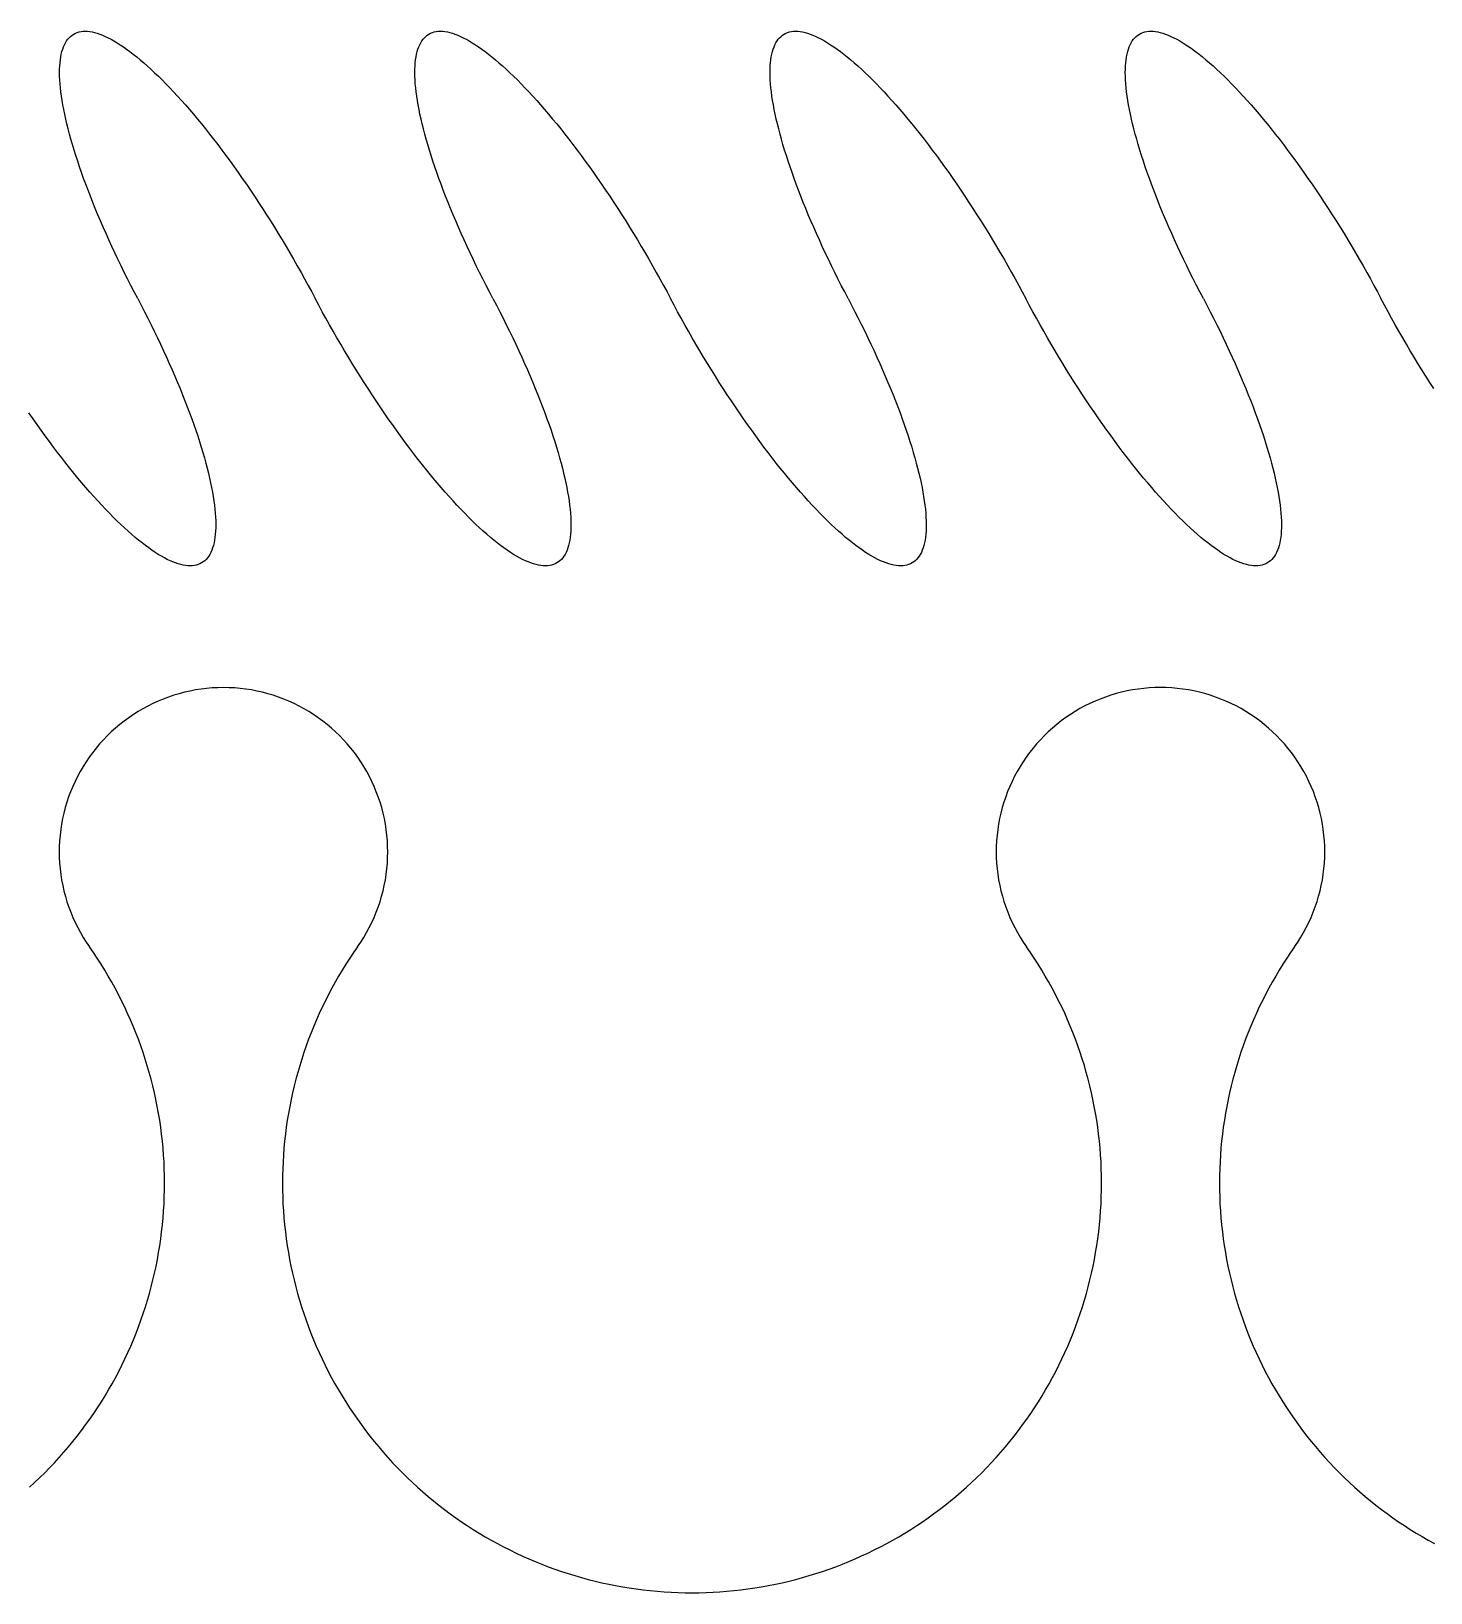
# Model space of a CAD drawing. Header units: millimetres. Extents: x -187744 to 2148, y -49419 to 6550.
# Drawn here: x -6101.9 to -6026.3, y -6885.5 to -6801.1 of the extents above; entities that cross this region are included whole.
import ezdxf

# ---------------------------------------------------------------- set-up
doc = ezdxf.new("R2010")
doc.units = ezdxf.units.MM
doc.header["$LTSCALE"] = 1000
doc.header["$MEASUREMENT"] = 0
doc.layers.add('FF-FURNA', color=40, linetype='Continuous')

# ---------------------------------------------------------------- blocks, each defined once
blk = doc.blocks.new('DRAPES2')
at = {"linetype": 'ByBlock'}
for points in [[(671.605, 86.3705, 0), (672.161, 85.8591, 0), (672.709, 85.3382, 0), (673.248, 84.8081, 0), (673.778, 84.2689, 0), (674.298, 83.7206, 0), (674.809, 83.1636, 0), (675.311, 82.598, 0), (675.802, 82.0238, 0), (676.284, 81.4414, 0), (676.756, 80.8507, 0), (677.217, 80.2522, 0), (677.669, 79.6458, 0), (678.11, 79.0318, 0), (678.54, 78.4104, 0), (678.96, 77.7817, 0), (679.368, 77.1459, 0), (679.766, 76.5032, 0), (680.153, 75.8539, 0), (680.529, 75.198, 0), (680.894, 74.5358, 0), (681.247, 73.8675, 0), (681.588, 73.1932, 0), (681.919, 72.5132, 0), (682.237, 71.8277, 0), (682.544, 71.1368, 0), (682.839, 70.4408, 0), (683.121, 69.7398, 0), (683.392, 69.0341, 0), (683.651, 68.3239, 0), (683.898, 67.6094, 0), (684.132, 66.8908, 0), (684.354, 66.1682, 0), (684.564, 65.442, 0), (684.761, 64.7123, 0), (684.946, 63.9794, 0), (685.118, 63.2434, 0), (685.278, 62.5045, 0), (685.425, 61.763, 0), (685.559, 61.0192, 0), (685.681, 60.2731, 0), (685.79, 59.5251, 0), (685.886, 58.7753, 0), (685.969, 58.024, 0), (686.039, 57.2714, 0), (686.097, 56.5177, 0), (686.142, 55.7632, 0), (686.173, 55.0079, 0), (686.192, 54.2523, 0), (686.198, 53.4964, 0), (686.191, 52.7405, 0), (686.171, 51.9849, 0), (686.139, 51.2297, 0), (686.093, 50.4752, 0), (686.034, 49.7216, 0), (685.963, 48.9691, 0), (685.879, 48.2179, 0), (685.781, 47.4682, 0), (685.672, 46.7204, 0), (685.549, 45.9745, 0), (685.414, 45.2308, 0), (685.266, 44.4896, 0), (685.105, 43.7509, 0), (684.932, 43.0152, 0), (684.746, 42.2825, 0), (684.548, 41.5531, 0), (684.337, 40.8271, 0), (684.114, 40.1049, 0), (683.878, 39.3866, 0), (683.631, 38.6724, 0), (683.371, 37.9626, 0), (683.099, 37.2573, 0), (682.815, 36.5567, 0), (682.519, 35.8611, 0), (682.212, 35.1706, 0), (681.892, 34.4855, 0), (681.561, 33.806, 0), (681.219, 33.1322, 0), (680.864, 32.4644, 0), (680.499, 31.8027, 0), (680.122, 31.1473, 0), (679.735, 30.4985, 0), (679.336, 29.8564, 0), (678.926, 29.2212, 0), (678.505, 28.5931, 0), (678.074, 27.9722, 0)], [(707.06, 27.9706, 0), (706.629, 28.5915, 0), (706.208, 29.2196, 0), (705.799, 29.8549, 0), (705.4, 30.497, 0), (705.012, 31.1459, 0), (704.635, 31.8013, 0), (704.27, 32.463, 0), (703.916, 33.1309, 0), (703.574, 33.8047, 0), (703.243, 34.4843, 0), (702.923, 35.1695, 0), (702.616, 35.86, 0), (702.32, 36.5556, 0), (702.036, 37.2562, 0), (701.764, 37.9615, 0), (701.505, 38.6714, 0), (701.257, 39.3856, 0), (701.022, 40.1039, 0), (700.799, 40.8262, 0), (700.588, 41.5521, 0), (700.39, 42.2816, 0), (700.204, 43.0143, 0), (700.031, 43.7501, 0), (699.87, 44.4887, 0), (699.722, 45.23, 0), (699.587, 45.9737, 0), (699.465, 46.7196, 0), (699.355, 47.4675, 0), (699.258, 48.2171, 0), (699.174, 48.9683, 0), (699.102, 49.7208, 0), (699.044, 50.4745, 0), (698.998, 51.229, 0), (698.966, 51.9842, 0), (698.946, 52.7398, 0), (698.939, 53.4957, 0), (698.945, 54.2515, 0), (698.964, 55.0072, 0), (698.996, 55.7624, 0), (699.04, 56.517, 0), (699.098, 57.2707, 0), (699.168, 58.0233, 0), (699.252, 58.7746, 0), (699.348, 59.5243, 0), (699.457, 60.2723, 0), (699.578, 61.0184, 0), (699.713, 61.7622, 0), (699.86, 62.5037, 0), (700.02, 63.2425, 0), (700.192, 63.9785, 0), (700.377, 64.7114, 0), (700.574, 65.4411, 0), (700.784, 66.1673, 0), (701.006, 66.8898, 0), (701.241, 67.6084, 0), (701.488, 68.3229, 0), (701.746, 69.0331, 0), (702.017, 69.7387, 0), (702.3, 70.4397, 0), (702.595, 71.1356, 0), (702.902, 71.8265, 0), (703.221, 72.512, 0), (703.551, 73.1919, 0), (703.893, 73.8662, 0), (704.246, 74.5345, 0), (704.61, 75.1966, 0), (704.986, 75.8525, 0), (705.373, 76.5018, 0), (705.771, 77.1444, 0), (706.18, 77.7801, 0), (706.6, 78.4088, 0), (707.03, 79.0302, 0), (707.471, 79.6441, 0), (707.923, 80.2504, 0), (708.384, 80.8489, 0), (708.856, 81.4395, 0), (709.338, 82.0219, 0), (709.83, 82.596, 0), (710.331, 83.1616, 0), (710.842, 83.7186, 0), (711.363, 84.2667, 0), (711.893, 84.8059, 0), (712.431, 85.336, 0), (712.979, 85.8567, 0), (713.536, 86.3681, 0), (714.101, 86.8698, 0), (714.675, 87.3619, 0), (715.257, 87.844, 0), (715.848, 88.3162, 0), (716.446, 88.7781, 0), (717.052, 89.2298, 0), (717.666, 89.6711, 0), (718.287, 90.1019, 0), (718.915, 90.5219, 0), (719.551, 90.9312, 0), (720.193, 91.3296, 0), (720.842, 91.7169, 0), (721.498, 92.0931, 0), (722.16, 92.458, 0), (722.828, 92.8116, 0), (723.502, 93.1537, 0), (724.182, 93.4842, 0), (724.867, 93.8031, 0), (725.558, 94.1103, 0), (726.254, 94.4056, 0), (726.955, 94.6889, 0), (727.66, 94.9603, 0), (728.37, 95.2195, 0), (729.084, 95.4666, 0), (729.803, 95.7015, 0), (730.525, 95.9241, 0), (731.251, 96.1342, 0), (731.981, 96.332, 0), (732.714, 96.5173, 0), (733.45, 96.69, 0), (734.188, 96.8501, 0), (734.93, 96.9976, 0), (735.674, 97.1324, 0), (736.42, 97.2545, 0), (737.168, 97.3638, 0), (737.917, 97.4603, 0), (738.669, 97.544, 0), (739.421, 97.6149, 0), (740.175, 97.6729, 0), (740.929, 97.718, 0), (741.685, 97.7502, 0), (742.44, 97.7696, 0), (743.196, 97.776, 0)], [(743.196, 97.776, 0), (743.952, 97.7695, 0), (744.708, 97.7501, 0), (745.463, 97.7177, 0), (746.217, 97.6725, 0), (746.971, 97.6145, 0), (747.723, 97.5435, 0), (748.475, 97.4597, 0), (749.224, 97.3631, 0), (749.972, 97.2537, 0), (750.718, 97.1315, 0), (751.462, 96.9966, 0), (752.203, 96.8491, 0), (752.942, 96.6889, 0), (753.678, 96.5161, 0), (754.411, 96.3307, 0), (755.14, 96.1329, 0), (755.866, 95.9226, 0), (756.589, 95.7, 0), (757.307, 95.465, 0), (758.022, 95.2178, 0), (758.732, 94.9585, 0), (759.437, 94.6871, 0), (760.138, 94.4036, 0), (760.834, 94.1083, 0), (761.524, 93.801, 0), (762.21, 93.4821, 0), (762.889, 93.1514, 0), (763.563, 92.8093, 0), (764.231, 92.4556, 0), (764.893, 92.0906, 0), (765.549, 91.7144, 0), (766.198, 91.3269, 0), (766.84, 90.9285, 0), (767.476, 90.5192, 0), (768.104, 90.099, 0), (768.725, 89.6682, 0), (769.339, 89.2269, 0), (769.945, 88.7751, 0), (770.543, 88.313, 0), (771.134, 87.8408, 0), (771.716, 87.3586, 0), (772.289, 86.8665, 0), (772.855, 86.3647, 0), (773.411, 85.8533, 0), (773.959, 85.3325, 0), (774.498, 84.8023, 0), (775.028, 84.2631, 0), (775.548, 83.7149, 0), (776.059, 83.1579, 0), (776.561, 82.5922, 0), (777.052, 82.0181, 0), (777.534, 81.4356, 0), (778.006, 80.845, 0), (778.467, 80.2464, 0), (778.919, 79.64, 0), (779.36, 79.026, 0), (779.79, 78.4046, 0), (780.21, 77.7759, 0), (780.618, 77.1401, 0), (781.016, 76.4975, 0), (781.403, 75.8481, 0), (781.779, 75.1922, 0), (782.144, 74.53, 0), (782.497, 73.8617, 0), (782.838, 73.1874, 0), (783.169, 72.5074, 0), (783.487, 71.8219, 0), (783.794, 71.131, 0), (784.089, 70.435, 0), (784.371, 69.734, 0), (784.642, 69.0284, 0), (784.901, 68.3182, 0), (785.148, 67.6036, 0), (785.382, 66.885, 0), (785.604, 66.1625, 0), (785.814, 65.4363, 0), (786.011, 64.7066, 0), (786.196, 63.9736, 0), (786.368, 63.2376, 0), (786.528, 62.4987, 0), (786.675, 61.7573, 0), (786.809, 61.0134, 0), (786.931, 60.2674, 0), (787.04, 59.5194, 0), (787.136, 58.7696, 0), (787.219, 58.0183, 0), (787.289, 57.2657, 0), (787.347, 56.512, 0), (787.392, 55.7574, 0), (787.423, 55.0022, 0), (787.442, 54.2465, 0), (787.448, 53.4906, 0), (787.441, 52.7348, 0), (787.421, 51.9791, 0), (787.389, 51.224, 0), (787.343, 50.4694, 0), (787.284, 49.7158, 0), (787.213, 48.9633, 0), (787.129, 48.2121, 0), (787.031, 47.4625, 0), (786.922, 46.7146, 0), (786.799, 45.9687, 0), (786.664, 45.2251, 0), (786.516, 44.4838, 0), (786.355, 43.7452, 0), (786.182, 43.0094, 0), (785.996, 42.2767, 0), (785.798, 41.5473, 0), (785.587, 40.8214, 0), (785.364, 40.0991, 0), (785.128, 39.3808, 0), (784.881, 38.6667, 0), (784.621, 37.9568, 0), (784.349, 37.2515, 0), (784.065, 36.5509, 0), (783.769, 35.8553, 0), (783.462, 35.1649, 0), (783.142, 34.4798, 0), (782.811, 33.8002, 0), (782.469, 33.1264, 0), (782.114, 32.4586, 0), (781.749, 31.7969, 0), (781.372, 31.1416, 0), (780.985, 30.4927, 0), (780.586, 29.8506, 0), (780.176, 29.2154, 0), (779.755, 28.5873, 0), (779.324, 27.9665, 0)], [(808.31, 27.9648, 0), (807.879, 28.5857, 0), (807.458, 29.2139, 0), (807.049, 29.8491, 0), (806.65, 30.4913, 0), (806.262, 31.1401, 0), (805.885, 31.7955, 0), (805.52, 32.4573, 0), (805.166, 33.1252, 0), (804.824, 33.799, 0), (804.493, 34.4786, 0), (804.173, 35.1637, 0), (803.866, 35.8542, 0), (803.57, 36.5498, 0), (803.286, 37.2504, 0), (803.014, 37.9558, 0), (802.755, 38.6656, 0), (802.507, 39.3798, 0), (802.272, 40.0982, 0), (802.049, 40.8204, 0), (801.838, 41.5464, 0), (801.64, 42.2758, 0), (801.454, 43.0085, 0), (801.281, 43.7443, 0), (801.12, 44.483, 0), (800.972, 45.2242, 0), (800.837, 45.9679, 0), (800.715, 46.7138, 0), (800.605, 47.4617, 0), (800.508, 48.2114, 0), (800.424, 48.9626, 0), (800.352, 49.7151, 0), (800.294, 50.4687, 0), (800.248, 51.2232, 0), (800.216, 51.9784, 0), (800.196, 52.734, 0), (800.189, 53.4899, 0), (800.195, 54.2458, 0), (800.214, 55.0014, 0), (800.246, 55.7567, 0), (800.29, 56.5112, 0), (800.348, 57.2649, 0), (800.418, 58.0175, 0), (800.502, 58.7688, 0), (800.598, 59.5186, 0), (800.707, 60.2666, 0), (800.828, 61.0126, 0), (800.963, 61.7565, 0), (801.11, 62.4979, 0), (801.27, 63.2367, 0), (801.442, 63.9727, 0), (801.627, 64.7057, 0), (801.824, 65.4353, 0), (802.034, 66.1615, 0), (802.256, 66.884, 0), (802.491, 67.6026, 0), (802.738, 68.3171, 0), (802.996, 69.0273, 0), (803.267, 69.733, 0), (803.55, 70.4339, 0), (803.845, 71.1299, 0), (804.152, 71.8207, 0), (804.471, 72.5062, 0), (804.801, 73.1862, 0), (805.143, 73.8604, 0), (805.496, 74.5287, 0), (805.86, 75.1909, 0), (806.236, 75.8467, 0), (806.623, 76.496, 0), (807.021, 77.1386, 0), (807.43, 77.7744, 0), (807.85, 78.403, 0), (808.28, 79.0244, 0), (808.721, 79.6383, 0), (809.173, 80.2447, 0), (809.634, 80.8432, 0), (810.106, 81.4337, 0), (810.588, 82.0161, 0), (811.08, 82.5902, 0), (811.581, 83.1558, 0), (812.092, 83.7128, 0), (812.613, 84.261, 0), (813.143, 84.8001, 0), (813.681, 85.3302, 0), (814.229, 85.851, 0), (814.786, 86.3623, 0), (815.351, 86.8641, 0), (815.925, 87.3561, 0), (816.507, 87.8382, 0), (817.098, 88.3104, 0), (817.696, 88.7724, 0), (818.302, 89.2241, 0), (818.916, 89.6654, 0), (819.537, 90.0961, 0), (820.165, 90.5162, 0), (820.801, 90.9254, 0), (821.443, 91.3238, 0), (822.092, 91.7111, 0), (822.748, 92.0873, 0), (823.41, 92.4522, 0)], [(707.06, 27.9706, 0), (707.401, 27.4696, 0), (707.726, 26.9572, 0), (708.032, 26.434, 0), (708.321, 25.9007, 0), (708.591, 25.3579, 0), (708.842, 24.8061, 0), (709.075, 24.2461, 0), (709.288, 23.6784, 0), (709.482, 23.1038, 0), (709.656, 22.5229, 0), (709.81, 21.9364, 0), (709.944, 21.345, 0), (710.057, 20.7494, 0), (710.15, 20.1502, 0), (710.223, 19.5482, 0), (710.275, 18.9441, 0), (710.307, 18.3386, 0), (710.317, 17.7323, 0), (710.307, 17.126, 0), (710.277, 16.5204, 0), (710.225, 15.9162, 0), (710.153, 15.3142, 0), (710.061, 14.7149, 0), (709.948, 14.1191, 0), (709.815, 13.5276, 0), (709.661, 12.9409, 0), (709.488, 12.3598, 0), (709.295, 11.785, 0), (709.082, 11.2171, 0), (708.851, 10.6568, 0), (708.6, 10.1047, 0), (708.33, 9.56156, 0), (708.042, 9.02791, 0), (707.736, 8.50441, 0), (707.413, 7.99166, 0), (707.072, 7.49026, 0), (706.714, 7.0008, 0), (706.339, 6.52386, 0), (705.949, 6.05998, 0), (705.543, 5.60971, 0), (705.121, 5.17357, 0), (704.686, 4.75208, 0), (704.235, 4.34572, 0), (703.772, 3.95497, 0), (703.295, 3.58028, 0), (702.806, 3.2221, 0), (702.305, 2.88084, 0), (701.792, 2.55689, 0), (701.269, 2.25064, 0), (700.735, 1.96245, 0), (700.192, 1.69264, 0), (699.64, 1.44154, 0), (699.08, 1.20944, 0), (698.512, 0.996601, 0), (697.937, 0.803283, 0), (697.356, 0.629707, 0), (696.77, 0.476077, 0), (696.178, 0.34257, 0), (695.583, 0.229344, 0), (694.984, 0.13653, 0), (694.381, 0.064236, 0), (693.777, 0.012548, 0), (693.172, -0.018476, 0), (692.565, -0.028798, 0), (691.959, -0.018407, 0), (691.354, 0.012686, 0), (690.749, 0.064443, 0), (690.147, 0.136805, 0), (689.548, 0.229687, 0), (688.953, 0.342981, 0), (688.361, 0.476555, 0), (687.774, 0.630252, 0), (687.194, 0.803894, 0), (686.619, 0.997278, 0), (686.051, 1.21018, 0), (685.491, 1.44234, 0), (684.939, 1.69351, 0), (684.396, 1.96338, 0), (683.863, 2.25163, 0), (683.339, 2.55794, 0), (682.827, 2.88194, 0), (682.325, 3.22327, 0), (681.836, 3.5815, 0), (681.36, 3.95624, 0), (680.896, 4.34705, 0), (680.446, 4.75346, 0), (680.01, 5.175, 0), (679.589, 5.61118, 0), (679.183, 6.0615, 0), (678.792, 6.52542, 0), (678.418, 7.00241, 0), (678.06, 7.49191, 0), (677.719, 7.99334, 0), (677.395, 8.50613, 0), (677.09, 9.02967, 0), (676.802, 9.56336, 0), (676.532, 10.1066, 0), (676.281, 10.6587, 0), (676.05, 11.219, 0), (675.837, 11.7869, 0), (675.644, 12.3618, 0), (675.471, 12.9429, 0), (675.318, 13.5295, 0), (675.185, 14.1211, 0), (675.072, 14.7169, 0), (674.979, 15.3162, 0), (674.908, 15.9182, 0), (674.856, 16.5224, 0), (674.826, 17.128, 0), (674.816, 17.7343, 0), (674.826, 18.3406, 0), (674.858, 18.9461, 0), (674.91, 19.5503, 0), (674.983, 20.1522, 0), (675.076, 20.7514, 0), (675.19, 21.347, 0), (675.324, 21.9384, 0), (675.478, 22.5249, 0), (675.652, 23.1057, 0), (675.846, 23.6803, 0), (676.059, 24.2479, 0), (676.291, 24.8079, 0), (676.543, 25.3597, 0), (676.813, 25.9025, 0), (677.102, 26.4358, 0), (677.408, 26.9589, 0), (677.733, 27.4713, 0), (678.074, 27.9722, 0)], [(808.31, 27.9648, 0), (808.651, 27.4638, 0), (808.976, 26.9514, 0), (809.282, 26.4283, 0), (809.571, 25.895, 0), (809.841, 25.3521, 0), (810.092, 24.8003, 0), (810.325, 24.2403, 0), (810.538, 23.6726, 0), (810.732, 23.098, 0), (810.906, 22.5172, 0), (811.06, 21.9307, 0), (811.194, 21.3393, 0), (811.307, 20.7436, 0), (811.4, 20.1445, 0), (811.473, 19.5425, 0), (811.525, 18.9384, 0), (811.557, 18.3328, 0), (811.567, 17.7265, 0), (811.557, 17.1203, 0), (811.527, 16.5147, 0), (811.475, 15.9105, 0), (811.403, 15.3084, 0), (811.311, 14.7091, 0), (811.198, 14.1134, 0), (811.065, 13.5218, 0), (810.911, 12.9352, 0), (810.738, 12.3541, 0), (810.545, 11.7792, 0), (810.332, 11.2113, 0), (810.101, 10.651, 0), (809.85, 10.099, 0), (809.58, 9.5558, 0), (809.292, 9.02215, 0), (808.986, 8.49865, 0), (808.663, 7.9859, 0), (808.322, 7.4845, 0), (807.964, 6.99504, 0), (807.589, 6.5181, 0), (807.199, 6.05422, 0), (806.793, 5.60395, 0), (806.371, 5.16781, 0), (805.936, 4.74632, 0), (805.485, 4.33996, 0), (805.022, 3.94921, 0), (804.545, 3.57452, 0), (804.056, 3.21634, 0), (803.555, 2.87508, 0), (803.042, 2.55113, 0), (802.519, 2.24488, 0), (801.985, 1.95669, 0), (801.442, 1.68688, 0), (800.89, 1.43578, 0), (800.33, 1.20368, 0), (799.762, 0.990841, 0), (799.187, 0.797523, 0), (798.606, 0.623948, 0), (798.02, 0.470317, 0), (797.428, 0.336811, 0), (796.833, 0.223584, 0), (796.234, 0.13077, 0), (795.631, 0.058477, 0), (795.027, 0.006788, 0), (794.422, -0.024236, 0), (793.815, -0.034558, 0), (793.209, -0.024167, 0), (792.604, 0.006926, 0), (791.999, 0.058683, 0), (791.397, 0.131045, 0), (790.798, 0.223928, 0), (790.203, 0.337222, 0), (789.611, 0.470795, 0), (789.024, 0.624493, 0), (788.444, 0.798135, 0), (787.869, 0.991518, 0), (787.301, 1.20442, 0), (786.741, 1.43658, 0), (786.189, 1.68775, 0), (785.646, 1.95762, 0), (785.113, 2.24587, 0), (784.589, 2.55218, 0), (784.077, 2.87619, 0), (783.575, 3.21751, 0), (783.086, 3.57574, 0), (782.61, 3.95048, 0), (782.146, 4.34129, 0), (781.696, 4.7477, 0), (781.26, 5.16924, 0), (780.839, 5.60543, 0), (780.433, 6.05574, 0), (780.042, 6.51966, 0), (779.668, 6.99665, 0), (779.31, 7.48615, 0), (778.969, 7.98759, 0), (778.645, 8.50037, 0), (778.34, 9.02391, 0), (778.052, 9.5576, 0), (777.782, 10.1008, 0), (777.531, 10.6529, 0), (777.3, 11.2132, 0), (777.087, 11.7811, 0), (776.894, 12.356, 0), (776.721, 12.9371, 0), (776.568, 13.5238, 0), (776.435, 14.1153, 0), (776.322, 14.7111, 0), (776.229, 15.3104, 0), (776.158, 15.9125, 0), (776.106, 16.5167, 0), (776.076, 17.1223, 0), (776.066, 17.7286, 0), (776.076, 18.3348, 0), (776.108, 18.9404, 0), (776.16, 19.5445, 0), (776.233, 20.1465, 0), (776.326, 20.7456, 0), (776.44, 21.3412, 0), (776.574, 21.9326, 0), (776.728, 22.5191, 0), (776.902, 23.1, 0), (777.096, 23.6745, 0), (777.309, 24.2422, 0), (777.541, 24.8022, 0), (777.793, 25.3539, 0), (778.063, 25.8968, 0), (778.352, 26.43, 0), (778.658, 26.9532, 0), (778.983, 27.4655, 0), (779.324, 27.9665, 0)]]:
    blk.add_polyline3d(points, dxfattribs=at)
blk = doc.blocks.new('06BDR-PR2')
for points in [[(784.488, 0, 0), (784.859, 0.70889, 0), (785.225, 1.41736, 0), (785.585, 2.12497, 0), (785.938, 2.8313, 0), (786.284, 3.53593, 0), (786.624, 4.23843, 0), (786.956, 4.93837, 0), (787.282, 5.63534, 0), (787.599, 6.32892, 0), (787.909, 7.01868, 0), (788.212, 7.70421, 0), (788.506, 8.38511, 0), (788.792, 9.06095, 0), (789.07, 9.73134, 0), (789.339, 10.3959, 0), (789.599, 11.0541, 0), (789.851, 11.7057, 0), (790.094, 12.3503, 0), (790.327, 12.9874, 0), (790.551, 13.6167, 0), (790.766, 14.2378, 0), (790.971, 14.8503, 0), (791.166, 15.4538, 0), (791.352, 16.0481, 0), (791.528, 16.6327, 0), (791.694, 17.2073, 0), (791.849, 17.7715, 0), (791.994, 18.325, 0), (792.13, 18.8674, 0), (792.254, 19.3985, 0), (792.368, 19.9179, 0), (792.472, 20.4254, 0), (792.565, 20.9205, 0), (792.648, 21.403, 0), (792.719, 21.8726, 0), (792.781, 22.329, 0), (792.831, 22.772, 0), (792.87, 23.2013, 0), (792.899, 23.6166, 0), (792.917, 24.0177, 0), (792.923, 24.4043, 0), (792.92, 24.7762, 0), (792.905, 25.1332, 0), (792.879, 25.475, 0), (792.843, 25.8015, 0), (792.795, 26.1125, 0), (792.737, 26.4077, 0), (792.668, 26.687, 0), (792.589, 26.9503, 0), (792.499, 27.1973, 0), (792.398, 27.4279, 0), (792.286, 27.642, 0), (792.164, 27.8395, 0), (792.032, 28.0201, 0), (791.89, 28.1839, 0), (791.737, 28.3308, 0), (791.574, 28.4605, 0), (791.401, 28.5732, 0), (791.218, 28.6686, 0), (791.025, 28.7467, 0), (790.823, 28.8075, 0), (790.611, 28.851, 0), (790.389, 28.8771, 0), (790.158, 28.8858, 0), (789.918, 28.8771, 0), (789.669, 28.851, 0), (789.411, 28.8075, 0), (789.144, 28.7467, 0), (788.869, 28.6686, 0), (788.585, 28.5732, 0), (788.293, 28.4605, 0), (787.993, 28.3308, 0), (787.685, 28.1839, 0), (787.369, 28.0201, 0), (787.046, 27.8395, 0), (786.715, 27.642, 0), (786.377, 27.4279, 0), (786.033, 27.1973, 0), (785.681, 26.9503, 0), (785.324, 26.687, 0), (784.959, 26.4077, 0), (784.589, 26.1125, 0), (784.213, 25.8015, 0), (783.832, 25.475, 0), (783.445, 25.1332, 0), (783.052, 24.7762, 0), (782.655, 24.4043, 0), (782.254, 24.0177, 0), (781.847, 23.6166, 0), (781.437, 23.2013, 0), (781.023, 22.772, 0), (780.605, 22.329, 0), (780.183, 21.8726, 0), (779.759, 21.403, 0), (779.331, 20.9205, 0), (778.901, 20.4254, 0), (778.468, 19.9179, 0), (778.033, 19.3985, 0), (777.597, 18.8674, 0), (777.158, 18.325, 0), (776.719, 17.7715, 0), (776.278, 17.2073, 0), (775.836, 16.6327, 0), (775.394, 16.0481, 0), (774.951, 15.4538, 0), (774.509, 14.8503, 0), (774.066, 14.2378, 0), (773.625, 13.6167, 0), (773.184, 12.9874, 0), (772.744, 12.3503, 0)], [(822.873, 0, 0), (823.245, 0.70889, 0), (823.611, 1.41736, 0), (823.97, 2.12497, 0), (824.323, 2.8313, 0), (824.67, 3.53593, 0), (825.009, 4.23843, 0), (825.342, 4.93837, 0), (825.667, 5.63534, 0), (825.985, 6.32892, 0), (826.295, 7.01868, 0), (826.597, 7.70421, 0), (826.892, 8.38511, 0), (827.178, 9.06095, 0), (827.455, 9.73134, 0), (827.725, 10.3959, 0), (827.985, 11.0541, 0), (828.237, 11.7057, 0), (828.479, 12.3503, 0), (828.713, 12.9874, 0), (828.937, 13.6167, 0), (829.151, 14.2378, 0), (829.357, 14.8503, 0), (829.552, 15.4538, 0), (829.738, 16.0481, 0), (829.913, 16.6327, 0), (830.079, 17.2073, 0), (830.235, 17.7715, 0), (830.38, 18.325, 0), (830.515, 18.8674, 0), (830.64, 19.3985, 0), (830.754, 19.9179, 0), (830.858, 20.4254, 0), (830.951, 20.9205, 0), (831.033, 21.403, 0), (831.105, 21.8726, 0), (831.166, 22.329, 0), (831.216, 22.772, 0), (831.256, 23.2013, 0), (831.284, 23.6166, 0), (831.302, 24.0177, 0), (831.309, 24.4043, 0), (831.305, 24.7762, 0), (831.29, 25.1332, 0), (831.265, 25.475, 0), (831.228, 25.8015, 0), (831.181, 26.1125, 0), (831.123, 26.4077, 0), (831.054, 26.687, 0), (830.974, 26.9503, 0), (830.884, 27.1973, 0), (830.783, 27.4279, 0), (830.672, 27.642, 0), (830.55, 27.8395, 0), (830.418, 28.0201, 0), (830.275, 28.1839, 0), (830.122, 28.3308, 0), (829.96, 28.4605, 0), (829.787, 28.5732, 0), (829.604, 28.6686, 0), (829.411, 28.7467, 0), (829.208, 28.8075, 0), (828.996, 28.851, 0), (828.775, 28.8771, 0), (828.544, 28.8858, 0), (828.304, 28.8771, 0), (828.054, 28.851, 0), (827.796, 28.8075, 0), (827.53, 28.7467, 0), (827.254, 28.6686, 0), (826.97, 28.5732, 0), (826.678, 28.4605, 0), (826.378, 28.3308, 0), (826.07, 28.1839, 0), (825.754, 28.0201, 0), (825.431, 27.8395, 0), (825.101, 27.642, 0), (824.763, 27.4279, 0), (824.418, 27.1973, 0), (824.067, 26.9503, 0), (823.709, 26.687, 0), (823.345, 26.4077, 0), (822.975, 26.1125, 0), (822.599, 25.8015, 0), (822.217, 25.475, 0), (821.83, 25.1332, 0), (821.438, 24.7762, 0), (821.041, 24.4043, 0), (820.639, 24.0177, 0), (820.233, 23.6166, 0), (819.823, 23.2013, 0), (819.408, 22.772, 0), (818.99, 22.329, 0), (818.569, 21.8726, 0), (818.144, 21.403, 0), (817.717, 20.9205, 0), (817.286, 20.4254, 0), (816.854, 19.9179, 0), (816.419, 19.3985, 0), (815.982, 18.8674, 0), (815.544, 18.325, 0), (815.104, 17.7715, 0), (814.663, 17.2073, 0), (814.222, 16.6327, 0), (813.779, 16.0481, 0), (813.337, 15.4538, 0), (812.894, 14.8503, 0), (812.452, 14.2378, 0), (812.01, 13.6167, 0), (811.569, 12.9874, 0), (811.129, 12.3503, 0), (810.69, 11.7057, 0), (810.253, 11.0541, 0), (809.818, 10.3959, 0), (809.385, 9.73134, 0), (808.954, 9.06095, 0), (808.525, 8.38511, 0), (808.1, 7.70421, 0), (807.677, 7.01868, 0), (807.259, 6.32892, 0), (806.843, 5.63534, 0), (806.432, 4.93837, 0), (806.024, 4.23843, 0), (805.621, 3.53593, 0), (805.223, 2.8313, 0), (804.829, 2.12497, 0), (804.441, 1.41736, 0), (804.058, 0.70889, 0), (803.68, 0, 0)], [(861.259, 0, 0), (861.631, 0.70889, 0), (861.996, 1.41736, 0), (862.356, 2.12497, 0), (862.709, 2.8313, 0), (863.055, 3.53593, 0), (863.395, 4.23843, 0), (863.728, 4.93837, 0), (864.053, 5.63534, 0), (864.371, 6.32892, 0), (864.681, 7.01868, 0), (864.983, 7.70421, 0), (865.277, 8.38511, 0), (865.563, 9.06095, 0), (865.841, 9.73134, 0), (866.11, 10.3959, 0), (866.371, 11.0541, 0), (866.622, 11.7057, 0), (866.865, 12.3503, 0), (867.098, 12.9874, 0), (867.322, 13.6167, 0), (867.537, 14.2378, 0), (867.742, 14.8503, 0), (867.938, 15.4538, 0), (868.123, 16.0481, 0), (868.299, 16.6327, 0), (868.465, 17.2073, 0), (868.62, 17.7715, 0), (868.766, 18.325, 0), (868.901, 18.8674, 0), (869.025, 19.3985, 0), (869.14, 19.9179, 0), (869.243, 20.4254, 0), (869.337, 20.9205, 0), (869.419, 21.403, 0), (869.491, 21.8726, 0), (869.552, 22.329, 0), (869.602, 22.772, 0), (869.641, 23.2013, 0), (869.67, 23.6166, 0), (869.688, 24.0177, 0), (869.695, 24.4043, 0), (869.691, 24.7762, 0), (869.676, 25.1332, 0), (869.65, 25.475, 0), (869.614, 25.8015, 0), (869.567, 26.1125, 0), (869.508, 26.4077, 0), (869.44, 26.687, 0), (869.36, 26.9503, 0), (869.27, 27.1973, 0), (869.169, 27.4279, 0), (869.058, 27.642, 0), (868.936, 27.8395, 0), (868.804, 28.0201, 0), (868.661, 28.1839, 0), (868.508, 28.3308, 0), (868.345, 28.4605, 0), (868.172, 28.5732, 0), (867.989, 28.6686, 0), (867.796, 28.7467, 0), (867.594, 28.8075, 0), (867.382, 28.851, 0), (867.16, 28.8771, 0), (866.929, 28.8858, 0), (866.689, 28.8771, 0), (866.44, 28.851, 0), (866.182, 28.8075, 0), (865.915, 28.7467, 0), (865.64, 28.6686, 0), (865.356, 28.5732, 0), (865.064, 28.4605, 0), (864.764, 28.3308, 0), (864.456, 28.1839, 0), (864.14, 28.0201, 0), (863.817, 27.8395, 0), (863.486, 27.642, 0), (863.149, 27.4279, 0), (862.804, 27.1973, 0), (862.453, 26.9503, 0), (862.095, 26.687, 0), (861.731, 26.4077, 0), (861.361, 26.1125, 0), (860.985, 25.8015, 0), (860.603, 25.475, 0), (860.216, 25.1332, 0), (859.824, 24.7762, 0), (859.427, 24.4043, 0), (859.025, 24.0177, 0), (858.619, 23.6166, 0), (858.208, 23.2013, 0), (857.794, 22.772, 0), (857.376, 22.329, 0), (856.955, 21.8726, 0), (856.53, 21.403, 0), (856.102, 20.9205, 0), (855.672, 20.4254, 0), (855.239, 19.9179, 0), (854.805, 19.3985, 0), (854.368, 18.8674, 0), (853.929, 18.325, 0), (853.49, 17.7715, 0), (853.049, 17.2073, 0), (852.607, 16.6327, 0), (852.165, 16.0481, 0), (851.723, 15.4538, 0), (851.28, 14.8503, 0), (850.838, 14.2378, 0), (850.396, 13.6167, 0), (849.955, 12.9874, 0), (849.515, 12.3503, 0), (849.076, 11.7057, 0), (848.639, 11.0541, 0), (848.203, 10.3959, 0), (847.77, 9.73134, 0), (847.339, 9.06095, 0), (846.911, 8.38511, 0), (846.485, 7.70421, 0), (846.063, 7.01868, 0), (845.644, 6.32892, 0), (845.229, 5.63534, 0), (844.817, 4.93837, 0), (844.41, 4.23843, 0), (844.007, 3.53593, 0), (843.609, 2.8313, 0), (843.215, 2.12497, 0), (842.827, 1.41736, 0), (842.444, 0.70889, 0), (842.066, 0, 0)], [(899.644, 0, 0), (900.016, 0.70889, 0), (900.382, 1.41736, 0), (900.742, 2.12497, 0), (901.095, 2.8313, 0), (901.441, 3.53593, 0), (901.781, 4.23843, 0), (902.113, 4.93837, 0), (902.438, 5.63534, 0), (902.756, 6.32892, 0), (903.066, 7.01868, 0), (903.369, 7.70421, 0), (903.663, 8.38511, 0), (903.949, 9.06095, 0), (904.227, 9.73134, 0), (904.496, 10.3959, 0), (904.756, 11.0541, 0), (905.008, 11.7057, 0), (905.251, 12.3503, 0), (905.484, 12.9874, 0), (905.708, 13.6167, 0), (905.923, 14.2378, 0), (906.128, 14.8503, 0), (906.323, 15.4538, 0), (906.509, 16.0481, 0), (906.685, 16.6327, 0), (906.85, 17.2073, 0), (907.006, 17.7715, 0), (907.151, 18.325, 0), (907.286, 18.8674, 0), (907.411, 19.3985, 0), (907.525, 19.9179, 0), (907.629, 20.4254, 0), (907.722, 20.9205, 0), (907.805, 21.403, 0), (907.876, 21.8726, 0), (907.937, 22.329, 0), (907.988, 22.772, 0), (908.027, 23.2013, 0), (908.056, 23.6166, 0), (908.073, 24.0177, 0), (908.08, 24.4043, 0), (908.076, 24.7762, 0), (908.062, 25.1332, 0), (908.036, 25.475, 0), (907.999, 25.8015, 0), (907.952, 26.1125, 0), (907.894, 26.4077, 0), (907.825, 26.687, 0), (907.746, 26.9503, 0), (907.655, 27.1973, 0), (907.555, 27.4279, 0), (907.443, 27.642, 0), (907.321, 27.8395, 0), (907.189, 28.0201, 0), (907.047, 28.1839, 0), (906.894, 28.3308, 0), (906.731, 28.4605, 0), (906.558, 28.5732, 0), (906.375, 28.6686, 0), (906.182, 28.7467, 0), (905.98, 28.8075, 0), (905.767, 28.851, 0), (905.546, 28.8771, 0), (905.315, 28.8858, 0), (905.075, 28.8771, 0), (904.826, 28.851, 0), (904.568, 28.8075, 0), (904.301, 28.7467, 0), (904.025, 28.6686, 0), (903.742, 28.5732, 0), (903.45, 28.4605, 0), (903.149, 28.3308, 0), (902.841, 28.1839, 0), (902.526, 28.0201, 0), (902.202, 27.8395, 0), (901.872, 27.642, 0), (901.534, 27.4279, 0), (901.19, 27.1973, 0), (900.838, 26.9503, 0), (900.48, 26.687, 0), (900.116, 26.4077, 0), (899.746, 26.1125, 0), (899.37, 25.8015, 0), (898.989, 25.475, 0), (898.602, 25.1332, 0), (898.209, 24.7762, 0), (897.812, 24.4043, 0), (897.411, 24.0177, 0), (897.004, 23.6166, 0), (896.594, 23.2013, 0), (896.18, 22.772, 0), (895.762, 22.329, 0), (895.34, 21.8726, 0), (894.915, 21.403, 0), (894.488, 20.9205, 0), (894.058, 20.4254, 0), (893.625, 19.9179, 0), (893.19, 19.3985, 0), (892.753, 18.8674, 0), (892.315, 18.325, 0), (891.875, 17.7715, 0), (891.435, 17.2073, 0), (890.993, 16.6327, 0), (890.551, 16.0481, 0), (890.108, 15.4538, 0), (889.666, 14.8503, 0), (889.223, 14.2378, 0), (888.782, 13.6167, 0), (888.34, 12.9874, 0), (887.9, 12.3503, 0), (887.462, 11.7057, 0), (887.024, 11.0541, 0), (886.589, 10.3959, 0), (886.156, 9.73134, 0), (885.725, 9.06095, 0), (885.297, 8.38511, 0), (884.871, 7.70421, 0), (884.449, 7.01868, 0), (884.03, 6.32892, 0), (883.614, 5.63534, 0), (883.203, 4.93837, 0), (882.796, 4.23843, 0), (882.393, 3.53593, 0), (881.994, 2.8313, 0), (881.601, 2.12497, 0), (881.212, 1.41736, 0), (880.829, 0.70889, 0), (880.452, 0, 0)], [(924.541, 9.73134, 0), (924.111, 9.06095, 0), (923.682, 8.38511, 0), (923.257, 7.70421, 0), (922.834, 7.01868, 0), (922.415, 6.32892, 0), (922, 5.63534, 0), (921.589, 4.93837, 0), (921.181, 4.23843, 0), (920.778, 3.53593, 0), (920.38, 2.8313, 0), (919.986, 2.12497, 0), (919.598, 1.41736, 0), (919.215, 0.70889, 0), (918.837, 0, 0)], [(784.488, 0, 0), (784.116, -0.70889, 0), (783.75, -1.41736, 0), (783.39, -2.12497, 0), (783.037, -2.8313, 0), (782.691, -3.53593, 0), (782.351, -4.23843, 0), (782.019, -4.93837, 0), (781.693, -5.63534, 0), (781.376, -6.32892, 0), (781.066, -7.01868, 0), (780.763, -7.70421, 0), (780.469, -8.38511, 0), (780.183, -9.06095, 0), (779.905, -9.73134, 0), (779.636, -10.3959, 0), (779.376, -11.0541, 0), (779.124, -11.7057, 0), (778.881, -12.3503, 0), (778.648, -12.9874, 0), (778.424, -13.6167, 0), (778.209, -14.2378, 0), (778.004, -14.8503, 0), (777.809, -15.4538, 0), (777.623, -16.0481, 0), (777.447, -16.6327, 0), (777.282, -17.2073, 0), (777.126, -17.7715, 0), (776.981, -18.325, 0), (776.846, -18.8674, 0), (776.721, -19.3985, 0), (776.607, -19.9179, 0), (776.503, -20.4254, 0), (776.41, -20.9205, 0), (776.327, -21.403, 0), (776.256, -21.8726, 0), (776.195, -22.329, 0), (776.144, -22.772, 0), (776.105, -23.2013, 0), (776.076, -23.6166, 0), (776.058, -24.0177, 0), (776.052, -24.4043, 0), (776.056, -24.7762, 0), (776.07, -25.1332, 0), (776.096, -25.475, 0), (776.132, -25.8015, 0), (776.18, -26.1125, 0), (776.238, -26.4077, 0), (776.307, -26.687, 0), (776.386, -26.9503, 0), (776.477, -27.1973, 0), (776.577, -27.4279, 0), (776.689, -27.642, 0), (776.811, -27.8395, 0), (776.943, -28.0201, 0), (777.085, -28.1839, 0), (777.238, -28.3308, 0), (777.401, -28.4605, 0), (777.574, -28.5732, 0), (777.757, -28.6686, 0), (777.95, -28.7467, 0), (778.152, -28.8075, 0), (778.365, -28.851, 0), (778.586, -28.8771, 0), (778.817, -28.8858, 0), (779.057, -28.8771, 0), (779.306, -28.851, 0), (779.564, -28.8075, 0), (779.831, -28.7467, 0), (780.107, -28.6686, 0), (780.39, -28.5732, 0), (780.682, -28.4605, 0), (780.983, -28.3308, 0), (781.291, -28.1839, 0), (781.606, -28.0201, 0), (781.93, -27.8395, 0), (782.26, -27.642, 0), (782.598, -27.4279, 0), (782.942, -27.1973, 0), (783.294, -26.9503, 0), (783.652, -26.687, 0), (784.016, -26.4077, 0), (784.386, -26.1125, 0), (784.762, -25.8015, 0), (785.143, -25.475, 0), (785.53, -25.1332, 0), (785.923, -24.7762, 0), (786.32, -24.4043, 0), (786.721, -24.0177, 0), (787.128, -23.6166, 0), (787.538, -23.2013, 0), (787.952, -22.772, 0), (788.37, -22.329, 0), (788.792, -21.8726, 0), (789.216, -21.403, 0), (789.644, -20.9205, 0), (790.074, -20.4254, 0), (790.507, -19.9179, 0), (790.942, -19.3985, 0), (791.378, -18.8674, 0), (791.817, -18.325, 0), (792.257, -17.7715, 0), (792.697, -17.2073, 0), (793.139, -16.6327, 0), (793.581, -16.0481, 0), (794.024, -15.4538, 0), (794.466, -14.8503, 0), (794.909, -14.2378, 0), (795.35, -13.6167, 0), (795.791, -12.9874, 0), (796.232, -12.3503, 0), (796.67, -11.7057, 0), (797.107, -11.0541, 0), (797.543, -10.3959, 0), (797.976, -9.73134, 0), (798.407, -9.06095, 0), (798.835, -8.38511, 0), (799.261, -7.70421, 0), (799.683, -7.01868, 0), (800.102, -6.32892, 0), (800.518, -5.63534, 0), (800.929, -4.93837, 0), (801.336, -4.23843, 0), (801.739, -3.53593, 0), (802.138, -2.8313, 0), (802.531, -2.12497, 0), (802.92, -1.41736, 0), (803.303, -0.70889, 0), (803.68, 0, 0)], [(822.873, 0, 0), (822.501, -0.70889, 0), (822.136, -1.41736, 0), (821.776, -2.12497, 0), (821.423, -2.8313, 0), (821.076, -3.53593, 0), (820.737, -4.23843, 0), (820.404, -4.93837, 0), (820.079, -5.63534, 0), (819.761, -6.32892, 0), (819.451, -7.01868, 0), (819.149, -7.70421, 0), (818.855, -8.38511, 0), (818.569, -9.06095, 0), (818.291, -9.73134, 0), (818.022, -10.3959, 0), (817.761, -11.0541, 0), (817.51, -11.7057, 0), (817.267, -12.3503, 0), (817.034, -12.9874, 0), (816.81, -13.6167, 0), (816.595, -14.2378, 0), (816.39, -14.8503, 0), (816.194, -15.4538, 0), (816.009, -16.0481, 0), (815.833, -16.6327, 0), (815.667, -17.2073, 0), (815.512, -17.7715, 0), (815.366, -18.325, 0), (815.231, -18.8674, 0), (815.106, -19.3985, 0), (814.992, -19.9179, 0), (814.889, -20.4254, 0), (814.795, -20.9205, 0), (814.713, -21.403, 0), (814.641, -21.8726, 0), (814.58, -22.329, 0), (814.53, -22.772, 0), (814.49, -23.2013, 0), (814.462, -23.6166, 0), (814.444, -24.0177, 0), (814.437, -24.4043, 0), (814.441, -24.7762, 0), (814.456, -25.1332, 0), (814.482, -25.475, 0), (814.518, -25.8015, 0), (814.565, -26.1125, 0), (814.624, -26.4077, 0), (814.692, -26.687, 0), (814.772, -26.9503, 0), (814.862, -27.1973, 0), (814.963, -27.4279, 0), (815.074, -27.642, 0), (815.196, -27.8395, 0), (815.328, -28.0201, 0), (815.471, -28.1839, 0), (815.624, -28.3308, 0), (815.787, -28.4605, 0), (815.96, -28.5732, 0), (816.143, -28.6686, 0), (816.336, -28.7467, 0), (816.538, -28.8075, 0), (816.75, -28.851, 0), (816.972, -28.8771, 0), (817.203, -28.8858, 0), (817.443, -28.8771, 0), (817.692, -28.851, 0), (817.95, -28.8075, 0), (818.217, -28.7467, 0), (818.492, -28.6686, 0), (818.776, -28.5732, 0), (819.068, -28.4605, 0), (819.368, -28.3308, 0), (819.676, -28.1839, 0), (819.992, -28.0201, 0), (820.315, -27.8395, 0), (820.646, -27.642, 0), (820.983, -27.4279, 0), (821.328, -27.1973, 0), (821.679, -26.9503, 0), (822.037, -26.687, 0), (822.401, -26.4077, 0), (822.771, -26.1125, 0), (823.147, -25.8015, 0), (823.529, -25.475, 0), (823.916, -25.1332, 0), (824.308, -24.7762, 0), (824.705, -24.4043, 0), (825.107, -24.0177, 0), (825.513, -23.6166, 0), (825.924, -23.2013, 0), (826.338, -22.772, 0), (826.756, -22.329, 0), (827.177, -21.8726, 0), (827.602, -21.403, 0), (828.03, -20.9205, 0), (828.46, -20.4254, 0), (828.893, -19.9179, 0), (829.327, -19.3985, 0), (829.764, -18.8674, 0), (830.202, -18.325, 0), (830.642, -17.7715, 0), (831.083, -17.2073, 0), (831.525, -16.6327, 0), (831.967, -16.0481, 0), (832.409, -15.4538, 0), (832.852, -14.8503, 0), (833.294, -14.2378, 0), (833.736, -13.6167, 0), (834.177, -12.9874, 0), (834.617, -12.3503, 0), (835.056, -11.7057, 0), (835.493, -11.0541, 0), (835.928, -10.3959, 0), (836.362, -9.73134, 0), (836.793, -9.06095, 0), (837.221, -8.38511, 0), (837.646, -7.70421, 0), (838.069, -7.01868, 0), (838.488, -6.32892, 0), (838.903, -5.63534, 0), (839.315, -4.93837, 0), (839.722, -4.23843, 0), (840.125, -3.53593, 0), (840.523, -2.8313, 0), (840.917, -2.12497, 0), (841.305, -1.41736, 0), (841.688, -0.70889, 0), (842.066, 0, 0)], [(861.259, 0, 0), (860.887, -0.70889, 0), (860.521, -1.41736, 0), (860.162, -2.12497, 0), (859.809, -2.8313, 0), (859.462, -3.53593, 0), (859.123, -4.23843, 0), (858.79, -4.93837, 0), (858.465, -5.63534, 0), (858.147, -6.32892, 0), (857.837, -7.01868, 0), (857.535, -7.70421, 0), (857.24, -8.38511, 0), (856.954, -9.06095, 0), (856.676, -9.73134, 0), (856.407, -10.3959, 0), (856.147, -11.0541, 0), (855.895, -11.7057, 0), (855.653, -12.3503, 0), (855.419, -12.9874, 0), (855.195, -13.6167, 0), (854.98, -14.2378, 0), (854.775, -14.8503, 0), (854.58, -15.4538, 0), (854.394, -16.0481, 0), (854.218, -16.6327, 0), (854.053, -17.2073, 0), (853.897, -17.7715, 0), (853.752, -18.325, 0), (853.617, -18.8674, 0), (853.492, -19.3985, 0), (853.378, -19.9179, 0), (853.274, -20.4254, 0), (853.181, -20.9205, 0), (853.099, -21.403, 0), (853.027, -21.8726, 0), (852.966, -22.329, 0), (852.916, -22.772, 0), (852.876, -23.2013, 0), (852.847, -23.6166, 0), (852.83, -24.0177, 0), (852.823, -24.4043, 0), (852.827, -24.7762, 0), (852.842, -25.1332, 0), (852.867, -25.475, 0), (852.904, -25.8015, 0), (852.951, -26.1125, 0), (853.009, -26.4077, 0), (853.078, -26.687, 0), (853.158, -26.9503, 0), (853.248, -27.1973, 0), (853.349, -27.4279, 0), (853.46, -27.642, 0), (853.582, -27.8395, 0), (853.714, -28.0201, 0), (853.857, -28.1839, 0), (854.009, -28.3308, 0), (854.172, -28.4605, 0), (854.345, -28.5732, 0), (854.528, -28.6686, 0), (854.721, -28.7467, 0), (854.924, -28.8075, 0), (855.136, -28.851, 0), (855.357, -28.8771, 0), (855.588, -28.8858, 0), (855.828, -28.8771, 0), (856.078, -28.851, 0), (856.336, -28.8075, 0), (856.602, -28.7467, 0), (856.878, -28.6686, 0), (857.162, -28.5732, 0), (857.454, -28.4605, 0), (857.754, -28.3308, 0), (858.062, -28.1839, 0), (858.378, -28.0201, 0), (858.701, -27.8395, 0), (859.031, -27.642, 0), (859.369, -27.4279, 0), (859.714, -27.1973, 0), (860.065, -26.9503, 0), (860.423, -26.687, 0), (860.787, -26.4077, 0), (861.157, -26.1125, 0), (861.533, -25.8015, 0), (861.915, -25.475, 0), (862.302, -25.1332, 0), (862.694, -24.7762, 0), (863.091, -24.4043, 0), (863.493, -24.0177, 0), (863.899, -23.6166, 0), (864.309, -23.2013, 0), (864.724, -22.772, 0), (865.142, -22.329, 0), (865.563, -21.8726, 0), (865.988, -21.403, 0), (866.415, -20.9205, 0), (866.846, -20.4254, 0), (867.278, -19.9179, 0), (867.713, -19.3985, 0), (868.15, -18.8674, 0), (868.588, -18.325, 0), (869.028, -17.7715, 0), (869.469, -17.2073, 0), (869.91, -16.6327, 0), (870.352, -16.0481, 0), (870.795, -15.4538, 0), (871.238, -14.8503, 0), (871.68, -14.2378, 0), (872.122, -13.6167, 0), (872.563, -12.9874, 0), (873.003, -12.3503, 0), (873.442, -11.7057, 0), (873.879, -11.0541, 0), (874.314, -10.3959, 0), (874.747, -9.73134, 0), (875.178, -9.06095, 0), (875.607, -8.38511, 0), (876.032, -7.70421, 0), (876.454, -7.01868, 0), (876.873, -6.32892, 0), (877.289, -5.63534, 0), (877.7, -4.93837, 0), (878.108, -4.23843, 0), (878.511, -3.53593, 0), (878.909, -2.8313, 0), (879.302, -2.12497, 0), (879.691, -1.41736, 0), (880.074, -0.70889, 0), (880.452, 0, 0)], [(899.644, 0, 0), (899.273, -0.70889, 0), (898.907, -1.41736, 0), (898.547, -2.12497, 0), (898.194, -2.8313, 0), (897.848, -3.53593, 0), (897.508, -4.23843, 0), (897.176, -4.93837, 0), (896.85, -5.63534, 0), (896.533, -6.32892, 0), (896.222, -7.01868, 0), (895.92, -7.70421, 0), (895.626, -8.38511, 0), (895.34, -9.06095, 0), (895.062, -9.73134, 0), (894.793, -10.3959, 0), (894.532, -11.0541, 0), (894.281, -11.7057, 0), (894.038, -12.3503, 0), (893.805, -12.9874, 0), (893.581, -13.6167, 0), (893.366, -14.2378, 0), (893.161, -14.8503, 0), (892.965, -15.4538, 0), (892.78, -16.0481, 0), (892.604, -16.6327, 0), (892.438, -17.2073, 0), (892.283, -17.7715, 0), (892.137, -18.325, 0), (892.002, -18.8674, 0), (891.878, -19.3985, 0), (891.763, -19.9179, 0), (891.66, -20.4254, 0), (891.567, -20.9205, 0), (891.484, -21.403, 0), (891.412, -21.8726, 0), (891.351, -22.329, 0), (891.301, -22.772, 0), (891.262, -23.2013, 0), (891.233, -23.6166, 0), (891.215, -24.0177, 0), (891.208, -24.4043, 0), (891.212, -24.7762, 0), (891.227, -25.1332, 0), (891.253, -25.475, 0), (891.289, -25.8015, 0), (891.337, -26.1125, 0), (891.395, -26.4077, 0), (891.464, -26.687, 0), (891.543, -26.9503, 0), (891.633, -27.1973, 0), (891.734, -27.4279, 0), (891.846, -27.642, 0), (891.967, -27.8395, 0), (892.1, -28.0201, 0), (892.242, -28.1839, 0), (892.395, -28.3308, 0), (892.558, -28.4605, 0), (892.731, -28.5732, 0), (892.914, -28.6686, 0), (893.107, -28.7467, 0), (893.309, -28.8075, 0), (893.521, -28.851, 0), (893.743, -28.8771, 0), (893.974, -28.8858, 0), (894.214, -28.8771, 0), (894.463, -28.851, 0), (894.721, -28.8075, 0), (894.988, -28.7467, 0), (895.263, -28.6686, 0), (895.547, -28.5732, 0), (895.839, -28.4605, 0), (896.139, -28.3308, 0), (896.447, -28.1839, 0), (896.763, -28.0201, 0), (897.086, -27.8395, 0), (897.417, -27.642, 0), (897.755, -27.4279, 0), (898.099, -27.1973, 0), (898.451, -26.9503, 0), (898.808, -26.687, 0), (899.173, -26.4077, 0), (899.543, -26.1125, 0), (899.919, -25.8015, 0), (900.3, -25.475, 0), (900.687, -25.1332, 0), (901.079, -24.7762, 0), (901.477, -24.4043, 0), (901.878, -24.0177, 0), (902.285, -23.6166, 0), (902.695, -23.2013, 0), (903.109, -22.772, 0), (903.527, -22.329, 0), (903.949, -21.8726, 0), (904.373, -21.403, 0), (904.801, -20.9205, 0), (905.231, -20.4254, 0), (905.664, -19.9179, 0), (906.099, -19.3985, 0), (906.535, -18.8674, 0), (906.974, -18.325, 0), (907.413, -17.7715, 0), (907.854, -17.2073, 0), (908.296, -16.6327, 0), (908.738, -16.0481, 0), (909.181, -15.4538, 0), (909.623, -14.8503, 0), (910.065, -14.2378, 0), (910.507, -13.6167, 0), (910.948, -12.9874, 0), (911.388, -12.3503, 0), (911.827, -11.7057, 0), (912.264, -11.0541, 0), (912.7, -10.3959, 0), (913.133, -9.73134, 0), (913.564, -9.06095, 0), (913.992, -8.38511, 0), (914.418, -7.70421, 0), (914.84, -7.01868, 0), (915.259, -6.32892, 0), (915.674, -5.63534, 0), (916.086, -4.93837, 0), (916.493, -4.23843, 0), (916.896, -3.53593, 0), (917.295, -2.8313, 0), (917.688, -2.12497, 0), (918.077, -1.41736, 0), (918.46, -0.70889, 0), (918.837, 0, 0)]]:
    blk.add_polyline3d(points)

msp = doc.modelspace()

# ---------------------------------------------------------------- block references
at = {"layer": 'FF-FURNA', "extrusion": (-1.31272e-23, -6.67052e-16, -1), "xscale": 0.4999999999999999, "yscale": 0.4999999999999999, "zscale": -0.4999999999999999, "rotation": 180}
for name, p in [('06BDR-PR2', (6488.396, -6815.575, 0)), ('DRAPES2', (6437.799, -6836.608, 0))]:
    msp.add_blockref(name, p, dxfattribs=at)

doc.saveas('drawing.dxf')
